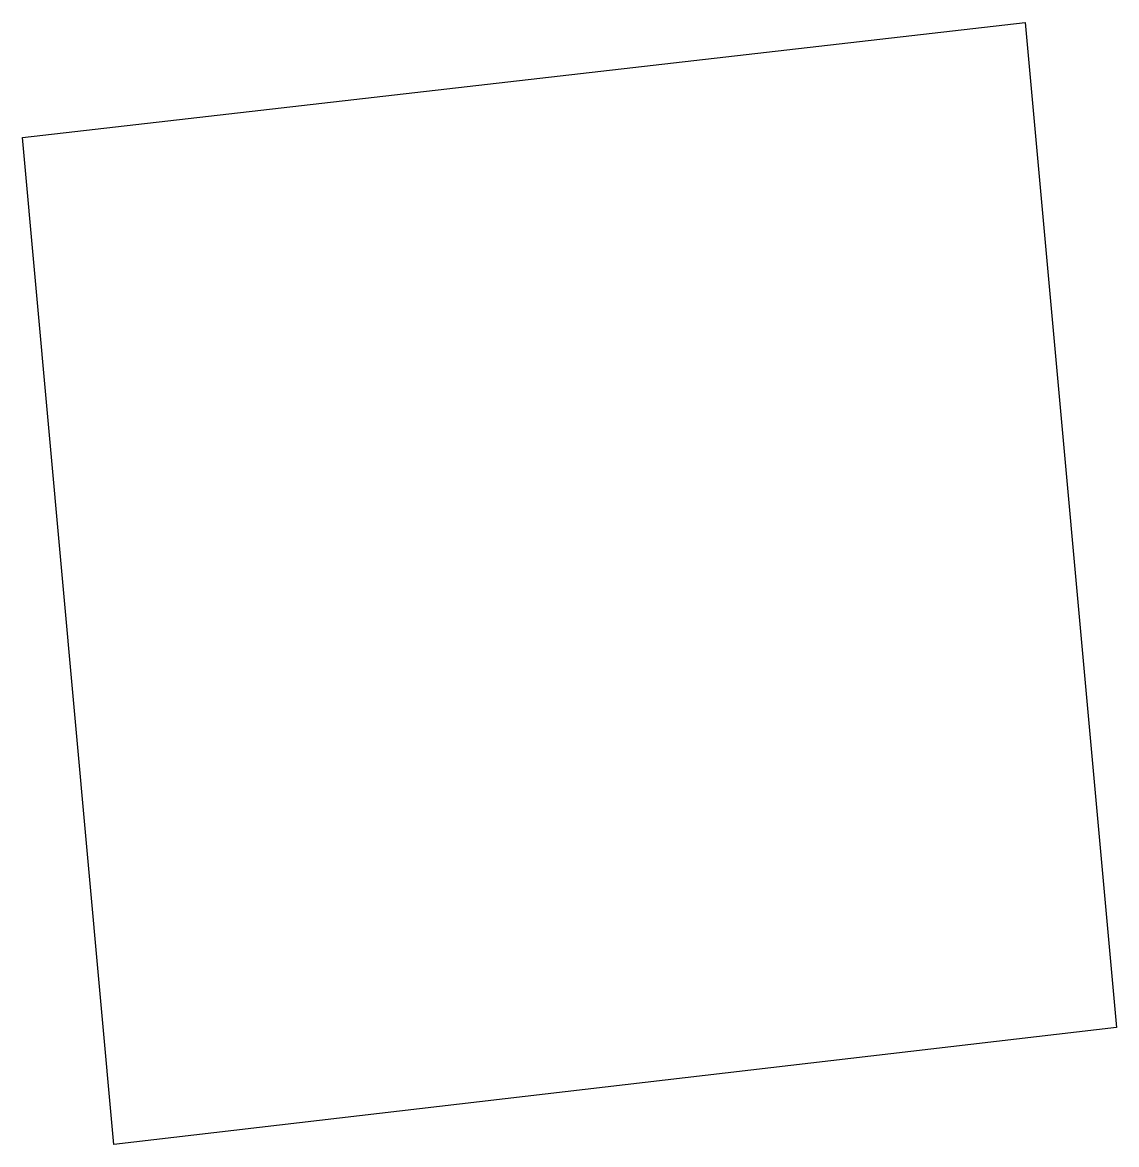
# Model space of a CAD drawing. Header units: millimetres. Extents: x 614377 to 614393.3, y 1320682.7 to 1320699.3.
import ezdxf

# ---------------------------------------------------------------- set-up
doc = ezdxf.new("R2010")
doc.units = ezdxf.units.MM

msp = doc.modelspace()

# ---------------------------------------------------------------- linework, layer by layer
at = {"color": 7, "lineweight": 30, "ltscale": 0.5, "flags": 128}
msp.add_lwpolyline([(614377, 1320697.63), (614391.9, 1320699.34), (614393.26, 1320684.41), (614378.36, 1320682.67)], close=True, dxfattribs=at)

doc.saveas('drawing.dxf')
